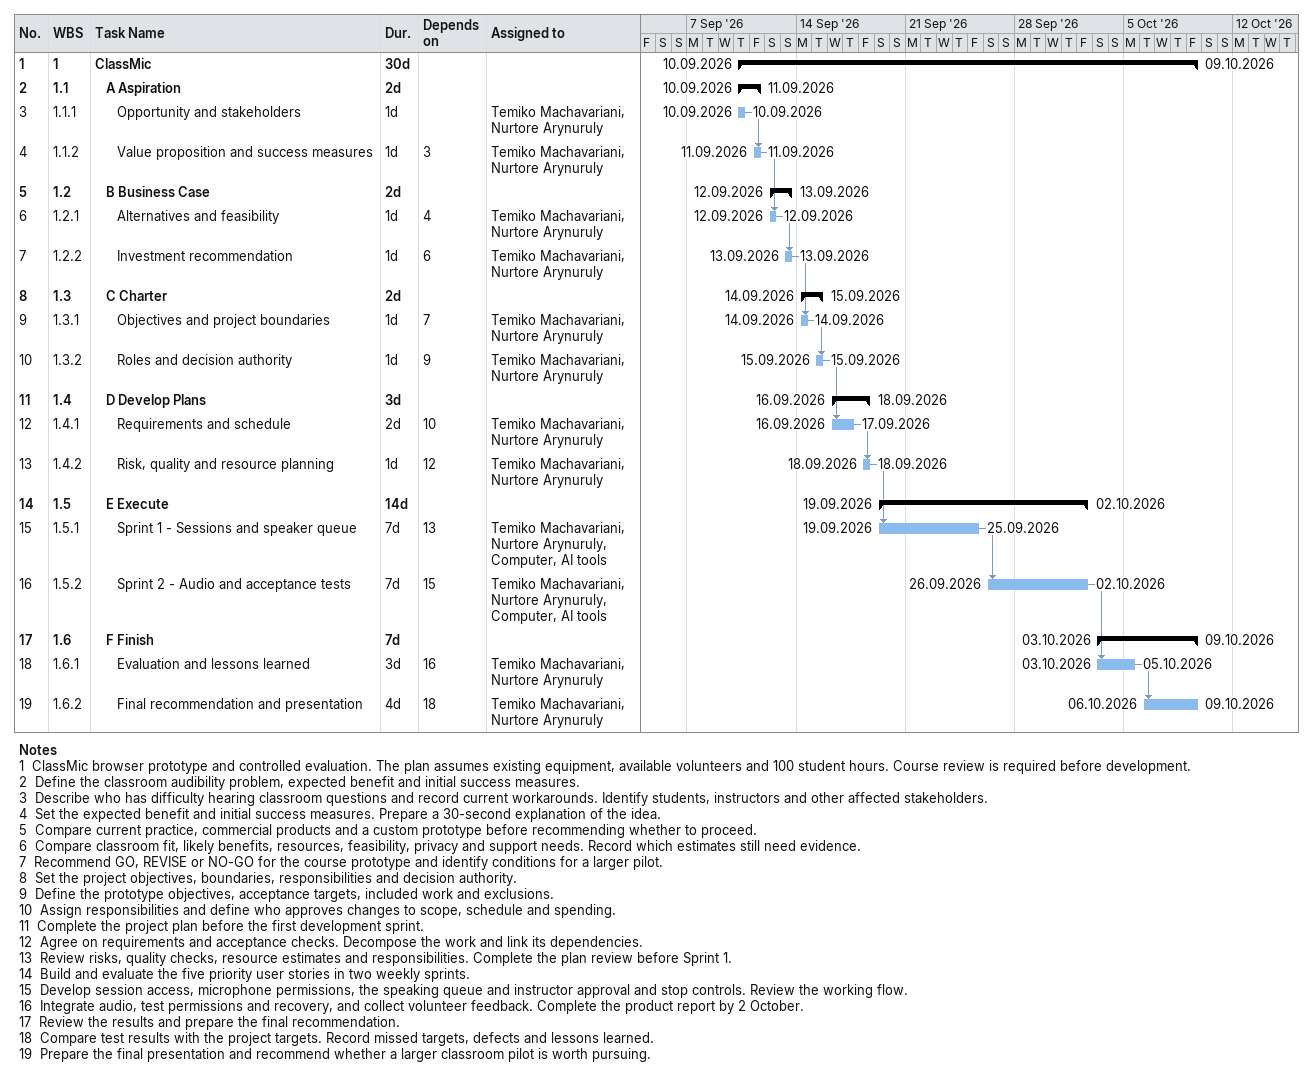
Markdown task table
| ID | WBS | Task | Duration | Start | Finish | Predecessors | Resources |
|---|---|---|---|---|---|---|---|
| 1 | 1 | **ClassMic** | 30d | 2026-09-10 | 2026-10-09 |  |  |
| 2 | 1.1 | **A Aspiration** | 2d | 2026-09-10 | 2026-09-11 |  |  |
| 3 | 1.1.1 | Opportunity and stakeholders | 1d | 2026-09-10 | 2026-09-10 |  | Temiko Machavariani, Nurtore Arynuruly |
| 4 | 1.1.2 | Value proposition and success measures | 1d | 2026-09-11 | 2026-09-11 | 3 | Temiko Machavariani, Nurtore Arynuruly |
| 5 | 1.2 | **B Business Case** | 2d | 2026-09-12 | 2026-09-13 |  |  |
| 6 | 1.2.1 | Alternatives and feasibility | 1d | 2026-09-12 | 2026-09-12 | 4 | Temiko Machavariani, Nurtore Arynuruly |
| 7 | 1.2.2 | Investment recommendation | 1d | 2026-09-13 | 2026-09-13 | 6 | Temiko Machavariani, Nurtore Arynuruly |
| 8 | 1.3 | **C Charter** | 2d | 2026-09-14 | 2026-09-15 |  |  |
| 9 | 1.3.1 | Objectives and project boundaries | 1d | 2026-09-14 | 2026-09-14 | 7 | Temiko Machavariani, Nurtore Arynuruly |
| 10 | 1.3.2 | Roles and decision authority | 1d | 2026-09-15 | 2026-09-15 | 9 | Temiko Machavariani, Nurtore Arynuruly |
| 11 | 1.4 | **D Develop Plans** | 3d | 2026-09-16 | 2026-09-18 |  |  |
| 12 | 1.4.1 | Requirements and schedule | 2d | 2026-09-16 | 2026-09-17 | 10 | Temiko Machavariani, Nurtore Arynuruly |
| 13 | 1.4.2 | Risk, quality and resource planning | 1d | 2026-09-18 | 2026-09-18 | 12 | Temiko Machavariani, Nurtore Arynuruly |
| 14 | 1.5 | **E Execute** | 14d | 2026-09-19 | 2026-10-02 |  |  |
| 15 | 1.5.1 | Sprint 1 - Sessions and speaker queue | 7d | 2026-09-19 | 2026-09-25 | 13 | Temiko Machavariani, Nurtore Arynuruly, Computer, AI tools |
| 16 | 1.5.2 | Sprint 2 - Audio and acceptance tests | 7d | 2026-09-26 | 2026-10-02 | 15 | Temiko Machavariani, Nurtore Arynuruly, Computer, AI tools |
| 17 | 1.6 | **F Finish** | 7d | 2026-10-03 | 2026-10-09 |  |  |
| 18 | 1.6.1 | Evaluation and lessons learned | 3d | 2026-10-03 | 2026-10-05 | 16 | Temiko Machavariani, Nurtore Arynuruly |
| 19 | 1.6.2 | Final recommendation and presentation | 4d | 2026-10-06 | 2026-10-09 | 18 | Temiko Machavariani, Nurtore Arynuruly |

Notes
- 1: ClassMic browser prototype and controlled evaluation. The plan assumes existing equipment, available volunteers and 100 student hours. Course review is required before development.
- 2: Define the classroom audibility problem, expected benefit and initial success measures.
- 3: Describe who has difficulty hearing classroom questions and record current workarounds. Identify students, instructors and other affected stakeholders.
- 4: Set the expected benefit and initial success measures. Prepare a 30-second explanation of the idea.
- 5: Compare current practice, commercial products and a custom prototype before recommending whether to proceed.
- 6: Compare classroom fit, likely benefits, resources, feasibility, privacy and support needs. Record which estimates still need evidence.
- 7: Recommend GO, REVISE or NO-GO for the course prototype and identify conditions for a larger pilot.
- 8: Set the project objectives, boundaries, responsibilities and decision authority.
- 9: Define the prototype objectives, acceptance targets, included work and exclusions.
- 10: Assign responsibilities and define who approves changes to scope, schedule and spending.
- 11: Complete the project plan before the first development sprint.
- 12: Agree on requirements and acceptance checks. Decompose the work and link its dependencies.
- 13: Review risks, quality checks, resource estimates and responsibilities. Complete the plan review before Sprint 1.
- 14: Build and evaluate the five priority user stories in two weekly sprints.
- 15: Develop session access, microphone permissions, the speaking queue and instructor approval and stop controls. Review the working flow.
- 16: Integrate audio, test permissions and recovery, and collect volunteer feedback. Complete the product report by 2 October.
- 17: Review the results and prepare the final recommendation.
- 18: Compare test results with the project targets. Record missed targets, defects and lessons learned.
- 19: Prepare the final presentation and recommend whether a larger classroom pilot is worth pursuing.
